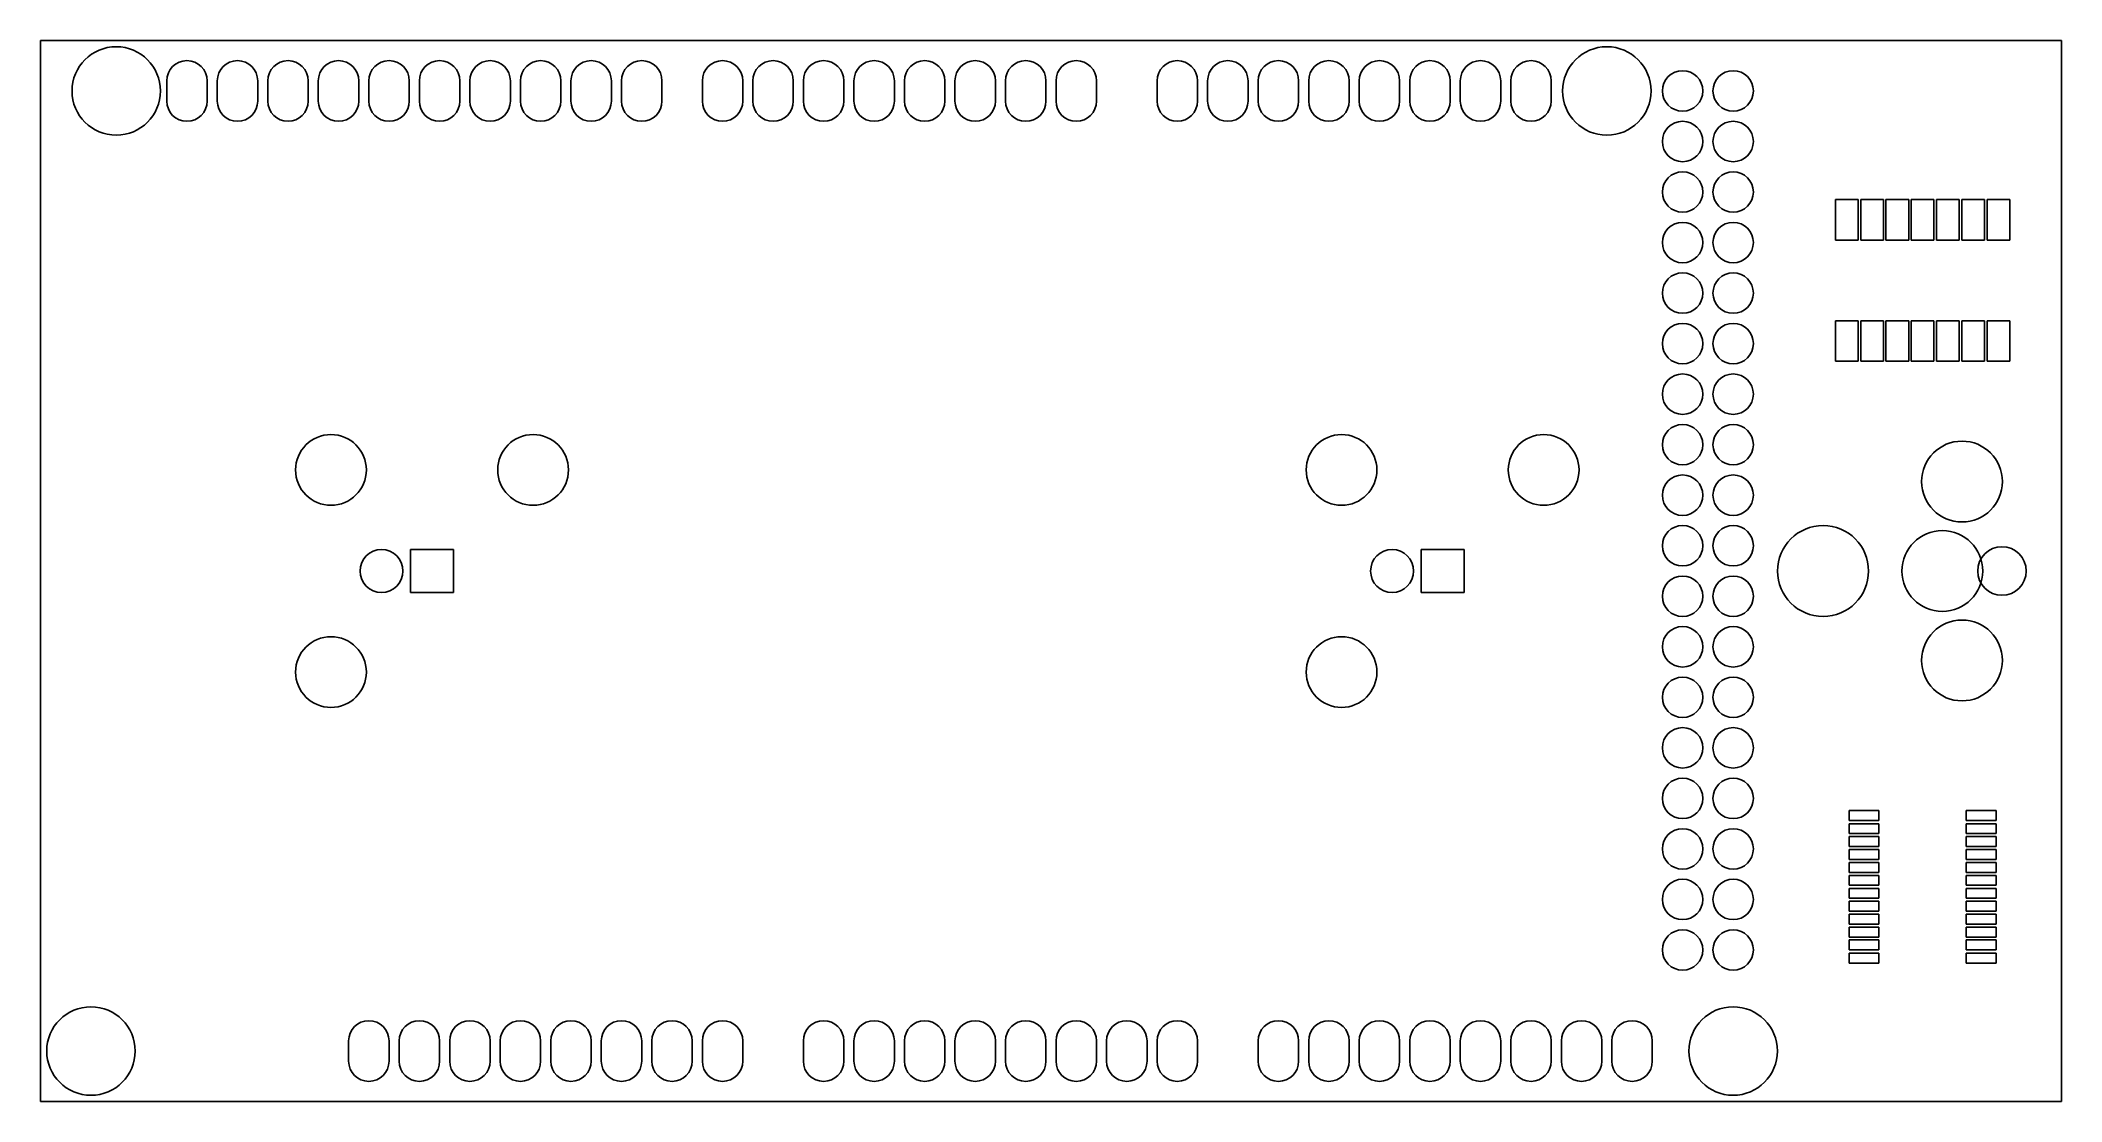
# Model space of a CAD drawing. Extents: x 49500 to 89500, y 31170 to 52170.
import ezdxf

# ---------------------------------------------------------------- set-up
doc = ezdxf.new("R2010")
doc.units = 0
doc.layers.add('BLACK', color=1, linetype='CONTINUOUS')

msp = doc.modelspace()

# ---------------------------------------------------------------- linework, layer by layer
at = {"layer": 'BLACK'}
for p, q in [((89500, 52170), (49500, 52170)), ((49500, 52170), (49500, 31170)), ((89500, 31170), (89500, 52170)), ((52000, 50970), (52000, 51370)), ((52800, 50970), (52800, 51370)), ((53000, 50970), (53000, 51370)), ((53800, 50970), (53800, 51370)), ((54000, 50970), (54000, 51370)), ((54800, 50970), (54800, 51370)), ((55000, 50970), (55000, 51370)), ((55800, 50970), (55800, 51370)), ((56000, 50970), (56000, 51370)), ((56800, 50970), (56800, 51370)), ((57000, 50970), (57000, 51370)), ((57800, 50970), (57800, 51370)), ((58000, 50970), (58000, 51370)), ((58800, 50970), (58800, 51370)), ((59000, 50970), (59000, 51370)), ((59800, 50970), (59800, 51370)), ((60000, 50970), (60000, 51370)), ((60800, 50970), (60800, 51370)), ((61000, 50970), (61000, 51370)), ((61800, 50970), (61800, 51370)), ((62600, 50970), (62600, 51370)), ((63400, 50970), (63400, 51370)), ((63600, 50970), (63600, 51370)), ((64400, 50970), (64400, 51370)), ((64600, 50970), (64600, 51370)), ((65400, 50970), (65400, 51370)), ((65600, 50970), (65600, 51370)), ((66400, 50970), (66400, 51370)), ((66600, 50970), (66600, 51370)), ((67400, 50970), (67400, 51370)), ((67600, 50970), (67600, 51370)), ((68400, 50970), (68400, 51370)), ((68600, 50970), (68600, 51370)), ((69400, 50970), (69400, 51370)), ((69600, 50970), (69600, 51370)), ((70400, 50970), (70400, 51370)), ((71600, 50970), (71600, 51370)), ((72400, 50970), (72400, 51370)), ((72600, 50970), (72600, 51370)), ((73400, 50970), (73400, 51370)), ((73600, 50970), (73600, 51370)), ((74400, 50970), (74400, 51370)), ((74600, 50970), (74600, 51370)), ((75400, 50970), (75400, 51370)), ((75600, 50970), (75600, 51370)), ((76400, 50970), (76400, 51370)), ((76600, 50970), (76600, 51370)), ((77400, 50970), (77400, 51370)), ((77600, 50970), (77600, 51370)), ((78400, 50970), (78400, 51370)), ((78600, 50970), (78600, 51370)), ((79400, 50970), (79400, 51370)), ((85475, 49020), (85025, 49020)), ((85025, 49020), (85025, 48220)), ((85475, 48220), (85475, 49020)), ((85975, 49020), (85525, 49020)), ((85525, 49020), (85525, 48220)), ((85975, 48220), (85975, 49020)), ((86475, 49020), (86025, 49020)), ((86025, 49020), (86025, 48220)), ((86475, 48220), (86475, 49020)), ((86975, 49020), (86525, 49020)), ((86525, 49020), (86525, 48220)), ((86975, 48220), (86975, 49020)), ((87475, 49020), (87025, 49020)), ((87025, 49020), (87025, 48220)), ((87475, 48220), (87475, 49020)), ((87975, 49020), (87525, 49020)), ((87525, 49020), (87525, 48220)), ((87975, 48220), (87975, 49020)), ((88475, 49020), (88025, 49020)), ((88025, 49020), (88025, 48220)), ((88475, 48220), (88475, 49020)), ((85025, 48220), (85475, 48220)), ((85525, 48220), (85975, 48220)), ((86025, 48220), (86475, 48220)), ((86525, 48220), (86975, 48220)), ((87025, 48220), (87475, 48220)), ((87525, 48220), (87975, 48220)), ((88025, 48220), (88475, 48220)), ((85475, 46620), (85025, 46620)), ((85025, 46620), (85025, 45820)), ((85475, 45820), (85475, 46620)), ((85975, 46620), (85525, 46620)), ((85525, 46620), (85525, 45820)), ((85975, 45820), (85975, 46620)), ((86475, 46620), (86025, 46620)), ((86025, 46620), (86025, 45820)), ((86475, 45820), (86475, 46620)), ((86975, 46620), (86525, 46620)), ((86525, 46620), (86525, 45820)), ((86975, 45820), (86975, 46620)), ((87475, 46620), (87025, 46620)), ((87025, 46620), (87025, 45820)), ((87475, 45820), (87475, 46620)), ((87975, 46620), (87525, 46620)), ((87525, 46620), (87525, 45820)), ((87975, 45820), (87975, 46620)), ((88475, 46620), (88025, 46620)), ((88025, 46620), (88025, 45820)), ((88475, 45820), (88475, 46620)), ((85025, 45820), (85475, 45820)), ((85525, 45820), (85975, 45820)), ((86025, 45820), (86475, 45820)), ((86525, 45820), (86975, 45820)), ((87025, 45820), (87475, 45820)), ((87525, 45820), (87975, 45820)), ((88025, 45820), (88475, 45820)), ((56825, 42095), (56825, 41245)), ((57675, 42095), (56825, 42095)), ((57675, 41245), (57675, 42095)), ((76825, 42095), (76825, 41245)), ((77675, 42095), (76825, 42095)), ((77675, 41245), (77675, 42095)), ((56825, 41245), (57675, 41245)), ((76825, 41245), (77675, 41245)), ((85295, 36928), (85295, 36732)), ((85885, 36928), (85295, 36928)), ((85885, 36732), (85885, 36928)), ((87615, 36928), (87615, 36732)), ((88205, 36928), (87615, 36928)), ((88205, 36732), (88205, 36928)), ((85295, 36732), (85885, 36732)), ((85295, 36668), (85295, 36472)), ((85885, 36668), (85295, 36668)), ((85295, 36472), (85885, 36472)), ((85295, 36414), (85295, 36218)), ((85885, 36414), (85295, 36414)), ((85885, 36472), (85885, 36668)), ((85885, 36218), (85885, 36414)), ((87615, 36732), (88205, 36732)), ((87615, 36668), (87615, 36472)), ((88205, 36668), (87615, 36668)), ((87615, 36472), (88205, 36472)), ((87615, 36414), (87615, 36218)), ((88205, 36414), (87615, 36414)), ((88205, 36472), (88205, 36668)), ((88205, 36218), (88205, 36414)), ((85295, 36218), (85885, 36218)), ((85295, 36158), (85295, 35962)), ((85885, 36158), (85295, 36158)), ((85885, 35962), (85885, 36158)), ((87615, 36218), (88205, 36218)), ((87615, 36158), (87615, 35962)), ((88205, 36158), (87615, 36158)), ((88205, 35962), (88205, 36158)), ((85295, 35962), (85885, 35962)), ((85295, 35902), (85295, 35706)), ((85885, 35902), (85295, 35902)), ((85295, 35706), (85885, 35706)), ((85295, 35646), (85295, 35450)), ((85885, 35646), (85295, 35646)), ((85885, 35706), (85885, 35902)), ((85885, 35450), (85885, 35646)), ((87615, 35962), (88205, 35962)), ((87615, 35902), (87615, 35706)), ((88205, 35902), (87615, 35902)), ((87615, 35706), (88205, 35706)), ((87615, 35646), (87615, 35450)), ((88205, 35646), (87615, 35646)), ((88205, 35706), (88205, 35902)), ((88205, 35450), (88205, 35646)), ((85295, 35450), (85885, 35450)), ((85295, 35390), (85295, 35194)), ((85885, 35390), (85295, 35390)), ((85885, 35194), (85885, 35390)), ((87615, 35450), (88205, 35450)), ((87615, 35390), (87615, 35194)), ((88205, 35390), (87615, 35390)), ((88205, 35194), (88205, 35390)), ((85295, 35194), (85885, 35194)), ((85295, 35134), (85295, 34938)), ((85885, 35134), (85295, 35134)), ((85295, 34938), (85885, 34938)), ((85295, 34878), (85295, 34682)), ((85885, 34878), (85295, 34878)), ((85885, 34938), (85885, 35134)), ((85885, 34682), (85885, 34878)), ((87615, 35194), (88205, 35194)), ((87615, 35134), (87615, 34938)), ((88205, 35134), (87615, 35134)), ((87615, 34938), (88205, 34938)), ((87615, 34878), (87615, 34682)), ((88205, 34878), (87615, 34878)), ((88205, 34938), (88205, 35134)), ((88205, 34682), (88205, 34878)), ((85295, 34682), (85885, 34682)), ((85295, 34622), (85295, 34426)), ((85885, 34622), (85295, 34622)), ((85295, 34426), (85885, 34426)), ((85885, 34426), (85885, 34622)), ((87615, 34682), (88205, 34682)), ((87615, 34622), (87615, 34426)), ((88205, 34622), (87615, 34622)), ((87615, 34426), (88205, 34426)), ((88205, 34426), (88205, 34622)), ((85295, 34368), (85295, 34172)), ((85885, 34368), (85295, 34368)), ((85295, 34172), (85885, 34172)), ((85295, 34108), (85295, 33912)), ((85885, 34108), (85295, 34108)), ((85885, 34172), (85885, 34368)), ((85885, 33912), (85885, 34108)), ((87615, 34368), (87615, 34172)), ((88205, 34368), (87615, 34368)), ((87615, 34172), (88205, 34172)), ((87615, 34108), (87615, 33912)), ((88205, 34108), (87615, 34108)), ((88205, 34172), (88205, 34368)), ((88205, 33912), (88205, 34108)), ((85295, 33912), (85885, 33912)), ((87615, 33912), (88205, 33912)), ((55600, 31970), (55600, 32370)), ((56400, 31970), (56400, 32370)), ((56600, 31970), (56600, 32370)), ((57400, 31970), (57400, 32370)), ((57600, 31970), (57600, 32370)), ((58400, 31970), (58400, 32370)), ((58600, 31970), (58600, 32370)), ((59400, 31970), (59400, 32370)), ((59600, 31970), (59600, 32370)), ((60400, 31970), (60400, 32370)), ((60600, 31970), (60600, 32370)), ((61400, 31970), (61400, 32370)), ((61600, 31970), (61600, 32370)), ((62400, 31970), (62400, 32370)), ((62600, 31970), (62600, 32370)), ((63400, 31970), (63400, 32370)), ((64600, 31970), (64600, 32370)), ((65400, 31970), (65400, 32370)), ((65600, 31970), (65600, 32370)), ((66400, 31970), (66400, 32370)), ((66600, 31970), (66600, 32370)), ((67400, 31970), (67400, 32370)), ((67600, 31970), (67600, 32370)), ((68400, 31970), (68400, 32370)), ((68600, 31970), (68600, 32370)), ((69400, 31970), (69400, 32370)), ((69600, 31970), (69600, 32370)), ((70400, 31970), (70400, 32370)), ((70600, 31970), (70600, 32370)), ((71400, 31970), (71400, 32370)), ((71600, 31970), (71600, 32370)), ((72400, 31970), (72400, 32370)), ((73600, 31970), (73600, 32370)), ((74400, 31970), (74400, 32370)), ((74600, 31970), (74600, 32370)), ((75400, 31970), (75400, 32370)), ((75600, 31970), (75600, 32370)), ((76400, 31970), (76400, 32370)), ((76600, 31970), (76600, 32370)), ((77400, 31970), (77400, 32370)), ((77600, 31970), (77600, 32370)), ((78400, 31970), (78400, 32370)), ((78600, 31970), (78600, 32370)), ((79400, 31970), (79400, 32370)), ((79600, 31970), (79600, 32370)), ((80400, 31970), (80400, 32370)), ((80600, 31970), (80600, 32370)), ((81400, 31970), (81400, 32370)), ((49500, 31170), (89500, 31170))]:
    msp.add_line(p, q, dxfattribs=at)
for centre, radius in [((51000, 51170), 875), ((80500, 51170), 875), ((82000, 51170), 400), ((83000, 51170), 400), ((82000, 50170), 400), ((83000, 50170), 400), ((82000, 49170), 400), ((83000, 49170), 400), ((82000, 48170), 400), ((83000, 48170), 400), ((82000, 47170), 400), ((83000, 47170), 400), ((82000, 46170), 400), ((83000, 46170), 400), ((82000, 45170), 400), ((83000, 45170), 400), ((82000, 44170), 400), ((83000, 44170), 400), ((55250, 43670), 700), ((59250, 43670), 700), ((75250, 43670), 700), ((79250, 43670), 700), ((87530, 43440), 800), ((82000, 43170), 400), ((83000, 43170), 400), ((82000, 42170), 400), ((83000, 42170), 400), ((84780, 41670), 900), ((87140, 41670), 800), ((56250, 41670), 425), ((76250, 41670), 425), ((88320, 41670), 480), ((82000, 41170), 400), ((83000, 41170), 400), ((82000, 40170), 400), ((83000, 40170), 400), ((87530, 39900), 800), ((55250, 39670), 700), ((75250, 39670), 700), ((82000, 39170), 400), ((83000, 39170), 400), ((82000, 38170), 400), ((83000, 38170), 400), ((82000, 37170), 400), ((83000, 37170), 400), ((82000, 36170), 400), ((83000, 36170), 400), ((82000, 35170), 400), ((83000, 35170), 400), ((82000, 34170), 400), ((83000, 34170), 400), ((50500, 32170), 875), ((83000, 32170), 875)]:
    msp.add_circle(centre, radius, dxfattribs=at)
for centre, start, end in [((52400, 51370), 360, 540), ((53400, 51370), 360, 540), ((54400, 51370), 360, 540), ((55400, 51370), 360, 540), ((56400, 51370), 360, 540), ((57400, 51370), 360, 540), ((58400, 51370), 360, 540), ((59400, 51370), 360, 540), ((60400, 51370), 360, 540), ((61400, 51370), 360, 540), ((63000, 51370), 360, 540), ((64000, 51370), 360, 540), ((65000, 51370), 360, 540), ((66000, 51370), 360, 540), ((67000, 51370), 360, 540), ((68000, 51370), 360, 540), ((69000, 51370), 360, 540), ((70000, 51370), 360, 540), ((72000, 51370), 360, 540), ((73000, 51370), 360, 540), ((74000, 51370), 360, 540), ((75000, 51370), 360, 540), ((76000, 51370), 360, 540), ((77000, 51370), 360, 540), ((78000, 51370), 360, 540), ((79000, 51370), 360, 540), ((52400, 50970), 180, 360), ((53400, 50970), 180, 360), ((54400, 50970), 180, 360), ((55400, 50970), 180, 360), ((56400, 50970), 180, 360), ((57400, 50970), 180, 360), ((58400, 50970), 180, 360), ((59400, 50970), 180, 360), ((60400, 50970), 180, 360), ((61400, 50970), 180, 360), ((63000, 50970), 180, 360), ((64000, 50970), 180, 360), ((65000, 50970), 180, 360), ((66000, 50970), 180, 360), ((67000, 50970), 180, 360), ((68000, 50970), 180, 360), ((69000, 50970), 180, 360), ((70000, 50970), 180, 360), ((72000, 50970), 180, 360), ((73000, 50970), 180, 360), ((74000, 50970), 180, 360), ((75000, 50970), 180, 360), ((76000, 50970), 180, 360), ((77000, 50970), 180, 360), ((78000, 50970), 180, 360), ((79000, 50970), 180, 360), ((56000, 32370), 360, 540), ((57000, 32370), 360, 540), ((58000, 32370), 360, 540), ((59000, 32370), 360, 540), ((60000, 32370), 360, 540), ((61000, 32370), 360, 540), ((62000, 32370), 360, 540), ((63000, 32370), 360, 540), ((65000, 32370), 360, 540), ((66000, 32370), 360, 540), ((67000, 32370), 360, 540), ((68000, 32370), 360, 540), ((69000, 32370), 360, 540), ((70000, 32370), 360, 540), ((71000, 32370), 360, 540), ((72000, 32370), 360, 540), ((74000, 32370), 360, 540), ((75000, 32370), 360, 540), ((76000, 32370), 360, 540), ((77000, 32370), 360, 540), ((78000, 32370), 360, 540), ((79000, 32370), 360, 540), ((80000, 32370), 360, 540), ((81000, 32370), 360, 540), ((56000, 31970), 180, 360), ((57000, 31970), 180, 360), ((58000, 31970), 180, 360), ((59000, 31970), 180, 360), ((60000, 31970), 180, 360), ((61000, 31970), 180, 360), ((62000, 31970), 180, 360), ((63000, 31970), 180, 360), ((65000, 31970), 180, 360), ((66000, 31970), 180, 360), ((67000, 31970), 180, 360), ((68000, 31970), 180, 360), ((69000, 31970), 180, 360), ((70000, 31970), 180, 360), ((71000, 31970), 180, 360), ((72000, 31970), 180, 360), ((74000, 31970), 180, 360), ((75000, 31970), 180, 360), ((76000, 31970), 180, 360), ((77000, 31970), 180, 360), ((78000, 31970), 180, 360), ((79000, 31970), 180, 360), ((80000, 31970), 180, 360), ((81000, 31970), 180, 360)]:
    msp.add_arc(centre, 400, start, end, dxfattribs=at)

doc.saveas('drawing.dxf')
